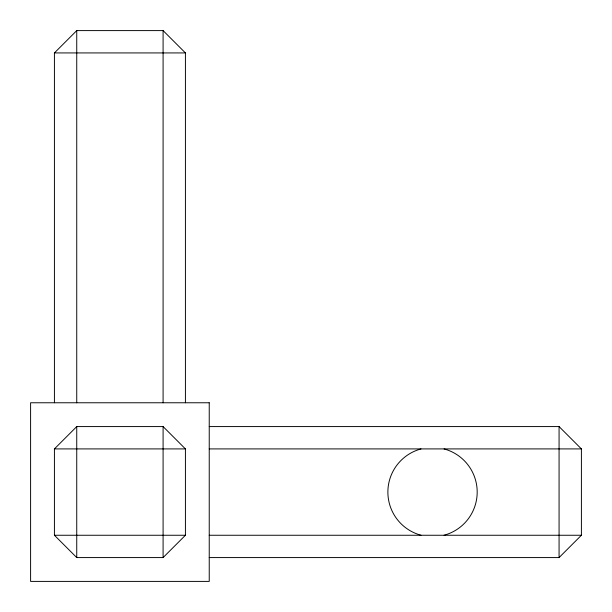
<?xml version="1.0" encoding="UTF-8"?>
<svg xmlns="http://www.w3.org/2000/svg" width="612" height="612" viewBox="0 0 612 612"><rect width="100%" height="100%" fill="white"/><g stroke="black" fill="none" stroke-linecap="round" stroke-linejoin="round"><path stroke-width="0.92" d="M54.422 402.765L54.422 52.93L76.745 30.6L163.09 30.6L185.421 52.93L185.421 402.765M54.422 448.91L76.745 426.579L163.09 426.579L185.421 448.91L185.421 535.255L163.09 557.578L76.745 557.578L54.422 535.255L54.422 448.91L185.421 448.91M209.235 557.578L559.07 557.578L581.4 535.255L581.4 448.91L559.07 426.579L209.235 426.579M54.422 52.93L185.421 52.93M209.235 448.91L581.4 448.91M54.422 535.255L185.421 535.255M209.235 535.255L581.4 535.255M559.07 426.579L559.07 557.578M163.09 30.6L163.09 402.765M163.09 426.579L163.09 557.578M76.745 30.6L76.745 402.765M76.745 426.579L76.745 557.578M444.09 448.94A44.661 44.661 0 0 1 444.09 535.217M420.979 535.217A44.661 44.661 0 0 1 420.979 448.94M209.235 402.765L30.6 402.765L30.6 581.4L209.235 581.4L209.235 402.765"/></g></svg>
